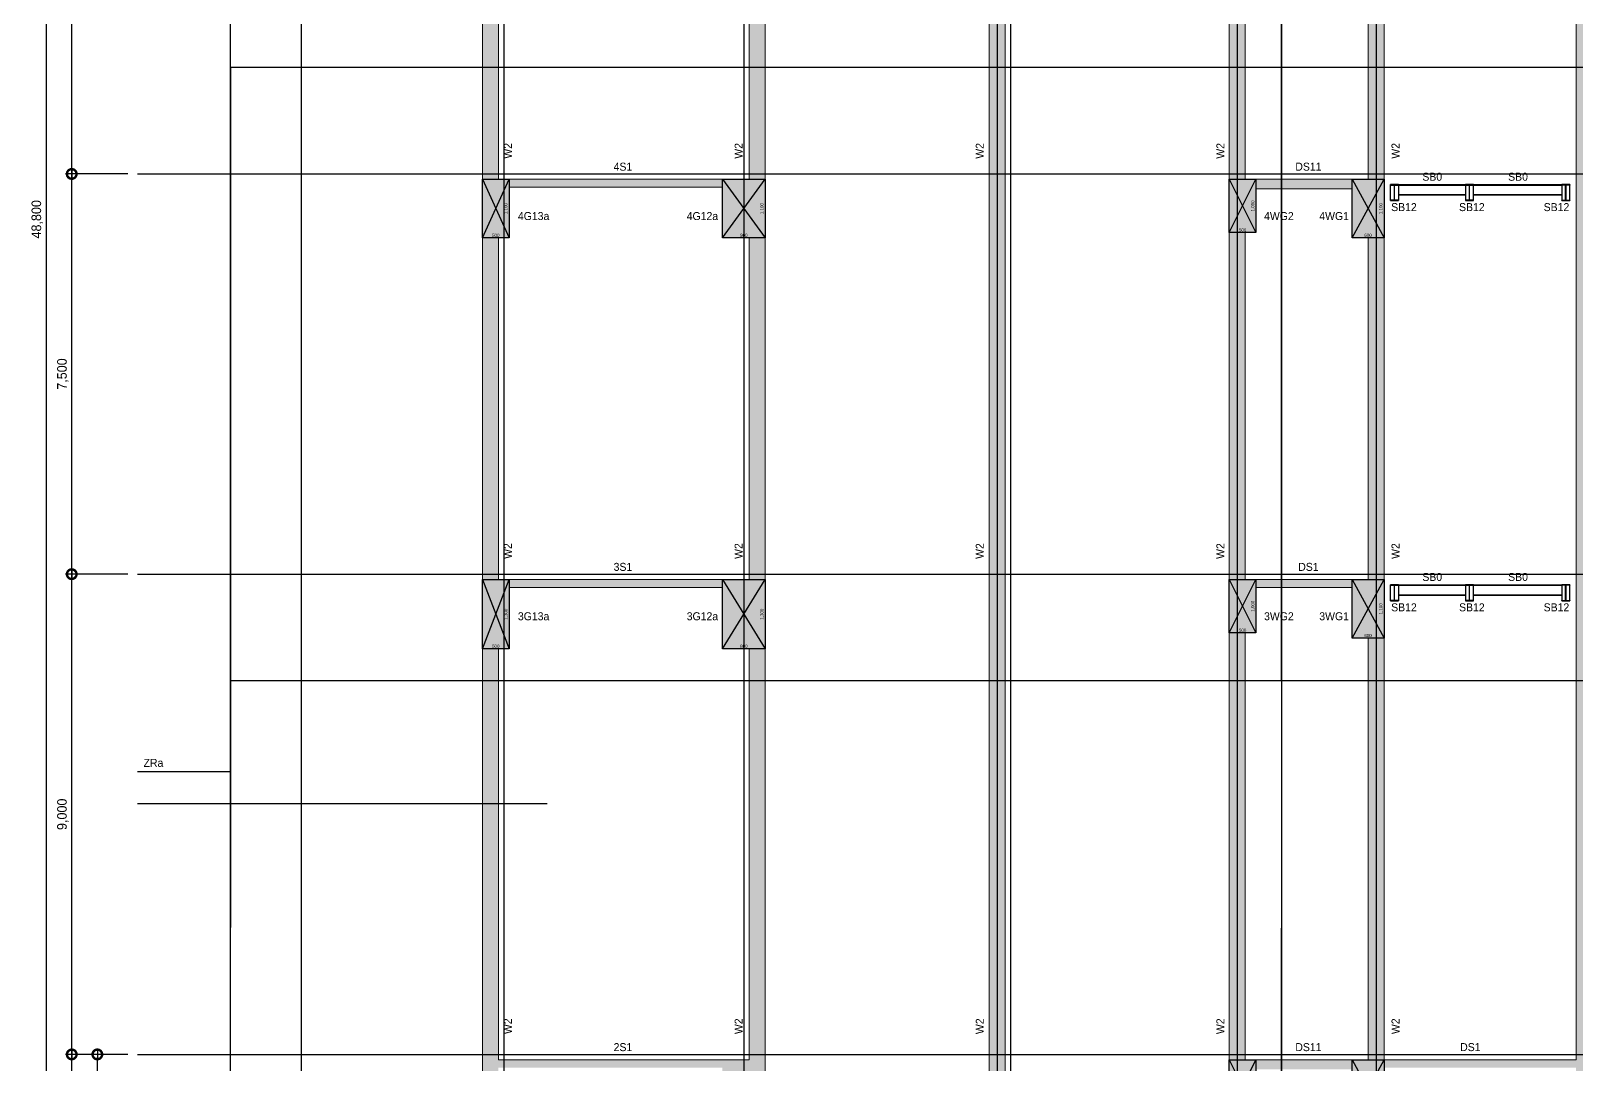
# Model space of a CAD drawing. Header units: millimetres. Extents: x -59434 to 186515, y -46562 to 55873.
# Drawn here: x -5063 to 23900, y 8569 to 27931 of the extents above; entities that cross this region are included whole.
import ezdxf
from ezdxf.enums import TextEntityAlignment as Align

# ---------------------------------------------------------------- set-up
doc = ezdxf.new("R2010")
doc.units = ezdxf.units.MM
doc.header["$LTSCALE"] = 60
doc.layers.get('Defpoints').update_dxf_attribs({"color": 151})
for name, color, linetype in [('A-CEN', 1, 'Continuous'), ('A-CEN-AXIS', 1, 'Continuous'), ('A-DIM', 7, 'Continuous'), ('A-ETC-5', 5, 'Continuous'), ('S-STEEL', 3, 'Continuous'), ('구조SOLID', 253, 'Continuous')]:
    doc.layers.add(name, color=color, linetype=linetype)
doc.layers.add('A-CON', color=2, linetype='Continuous', lineweight=9)
for name, color, linetype, plot in [('AS-HIDLINE', 205, 'Continuous', False), ('NOPLOT-DIM', 191, 'Continuous', False), ('NOPLOT-부호', 4, 'Continuous', False)]:
    doc.layers.add(name, color=color, linetype=linetype, plot=plot)
doc.styles.add('Gdim', font='')
doc.styles.get('Gdim').set_extended_font_data('Dotum')
doc.dimstyles.new('G-Xdim', dxfattribs={"dimscale": 30, "dimtxt": 2, "dimasz": 1, "dimexe": 1.2, "dimexo": 1.2, "dimgap": 0, "dimtad": 1, "dimdec": 1, "dimdsep": 46, "dimlunit": 6, "dimtxsty": 'Gdim', "dimcen": 1, "dimse1": 1, "dimse2": 1, "dimsd1": 1, "dimsd2": 1, "dimclrd": 1, "dimclre": 1, "dimclrt": 256, "dimadec": 0, "dimazin": 0, "dimtfac": 1, "dimtdec": 1, "dimtix": 1, "dimtmove": 2, "dimatfit": 1, "dimfxl": 2, "dimtolj": 1, "dimlwd": -1, "dimlwe": -1, "dimarcsym": 0})
doc.dimstyles.new('Gdim60', dxfattribs={"dimscale": 60, "dimtxt": 3, "dimasz": 1, "dimexe": 2, "dimexo": 3, "dimgap": 1, "dimtad": 1, "dimdec": 0, "dimdsep": 46, "dimlunit": 6, "dimtxsty": 'Gdim', "dimblk": 'G3-DOT', "dimcen": 2.5, "dimdle": 2, "dimclrd": 1, "dimclre": 1, "dimclrt": 256, "dimazin": 2, "dimtfac": 1, "dimtdec": 0, "dimtix": 1, "dimtmove": 2, "dimatfit": 3, "dimldrblk": 'DOTSMALL', "dimfxl": 2, "dimtolj": 1, "dimtzin": 0, "dimarcsym": 0})

# ---------------------------------------------------------------- blocks, each defined once
blk = doc.blocks.new('G3-DOT')
at = {"layer": 'A-DIM', "color": 1, "linetype": 'ByBlock'}
blk.add_line((1.5, 0), (-1.5, 0), dxfattribs=at)
at = {"layer": 'A-DIM', "color": 1, "linetype": 'ByBlock', "const_width": 3}
blk.add_lwpolyline([(0.375, 0, 1), (-0.375, 0, 1)], format="xyb", close=True, dxfattribs=at)
blk = doc.blocks.new('*D70')
at = {"layer": 'Defpoints', "color": 0, "transparency": 16777216}
for p in [(-3066, 48800), (-3066, 0), (-4778, 0)]:
    blk.add_point(p, dxfattribs=at)
at = {"layer": 'NOPLOT-DIM', "color": 1, "lineweight": -2, "transparency": 16777216}
for p, q in [((-3246, 48800), (-4898, 48800)), ((-4778, 48740), (-4778, 60)), ((-3246, 0), (-4898, 0))]:
    blk.add_line(p, q, dxfattribs=at)
at = {"layer": 'NOPLOT-DIM', "color": 1, "lineweight": -2, "transparency": 16777216, "xscale": 60, "yscale": 60, "zscale": 60}
for p, rotation in [((-4778, 48800), 90), ((-4778, 0), 270)]:
    blk.add_blockref('G3-DOT', p, dxfattribs=dict(at, rotation=rotation))
at = {"layer": 'NOPLOT-DIM', "transparency": 16777216, "insert": (-4945, 24400), "char_height": 180, "attachment_point": 5, "rotation": 90, "style": 'Gdim'}
blk.add_mtext('\\A1;48,800', dxfattribs=at)
blk = doc.blocks.new('_DotSmall')
at = {"color": 0, "linetype": 'ByBlock', "const_width": 0.5}
blk.add_lwpolyline([(-0.0625, 0, 1), (0.0625, 0, 1)], format="xyb", close=True, dxfattribs=at)
blk = doc.blocks.new('*D71')
at = {"layer": 'Defpoints', "color": 0, "transparency": 16777216}
for p in [(-4298, 8750), (-3066, 8750), (-3066, 0)]:
    blk.add_point(p, dxfattribs=at)
at = {"layer": 'NOPLOT-DIM', "color": 1, "lineweight": -2, "transparency": 16777216}
for p, q in [((-3246, 8750), (-4418, 8750)), ((-4298, 60), (-4298, 8690)), ((-3246, 0), (-4418, 0))]:
    blk.add_line(p, q, dxfattribs=at)
at = {"layer": 'NOPLOT-DIM', "color": 1, "lineweight": -2, "transparency": 16777216, "xscale": 60, "yscale": 60, "zscale": 60}
for p, rotation in [((-4298, 8750), 90), ((-4298, 0), 270)]:
    blk.add_blockref('G3-DOT', p, dxfattribs=dict(at, rotation=rotation))
at = {"layer": 'NOPLOT-DIM', "transparency": 16777216, "insert": (-4465, 4375), "char_height": 180, "attachment_point": 5, "rotation": 90, "style": 'Gdim'}
blk.add_mtext('\\A1;8,750', dxfattribs=at)
blk = doc.blocks.new('*D72')
at = {"layer": 'Defpoints', "color": 0, "transparency": 16777216}
for p in [(-4298, 17750), (-3066, 17750), (-3066, 8750)]:
    blk.add_point(p, dxfattribs=at)
at = {"layer": 'NOPLOT-DIM', "color": 1, "lineweight": -2, "transparency": 16777216}
for p, q in [((-3246, 17750), (-4418, 17750)), ((-4298, 8810), (-4298, 17690)), ((-3246, 8750), (-4418, 8750))]:
    blk.add_line(p, q, dxfattribs=at)
at = {"layer": 'NOPLOT-DIM', "color": 1, "lineweight": -2, "transparency": 16777216, "xscale": 60, "yscale": 60, "zscale": 60}
for p, rotation in [((-4298, 17750), 90), ((-4298, 8750), 270)]:
    blk.add_blockref('G3-DOT', p, dxfattribs=dict(at, rotation=rotation))
at = {"layer": 'NOPLOT-DIM', "transparency": 16777216, "insert": (-4465, 13250), "char_height": 180, "attachment_point": 5, "rotation": 90, "style": 'Gdim'}
blk.add_mtext('\\A1;9,000', dxfattribs=at)
blk = doc.blocks.new('*D73')
at = {"layer": 'Defpoints', "color": 0, "transparency": 16777216}
for p in [(-4298, 25250), (-3066, 25250), (-3066, 17750)]:
    blk.add_point(p, dxfattribs=at)
at = {"layer": 'NOPLOT-DIM', "color": 1, "lineweight": -2, "transparency": 16777216}
for p, q in [((-3246, 25250), (-4418, 25250)), ((-4298, 17810), (-4298, 25190)), ((-3246, 17750), (-4418, 17750))]:
    blk.add_line(p, q, dxfattribs=at)
at = {"layer": 'NOPLOT-DIM', "color": 1, "lineweight": -2, "transparency": 16777216, "xscale": 60, "yscale": 60, "zscale": 60}
for p, rotation in [((-4298, 25250), 90), ((-4298, 17750), 270)]:
    blk.add_blockref('G3-DOT', p, dxfattribs=dict(at, rotation=rotation))
at = {"layer": 'NOPLOT-DIM', "transparency": 16777216, "insert": (-4465, 21500), "char_height": 180, "attachment_point": 5, "rotation": 90, "style": 'Gdim'}
blk.add_mtext('\\A1;7,500', dxfattribs=at)
blk = doc.blocks.new('*D10')
at = {"layer": 'Defpoints', "color": 0, "transparency": 16777216}
for p in [(-4298, 32250), (-3066, 32250), (-3066, 25250)]:
    blk.add_point(p, dxfattribs=at)
at = {"layer": 'NOPLOT-DIM', "color": 1, "lineweight": -2, "transparency": 16777216}
for p, q in [((-3246, 32250), (-4418, 32250)), ((-4298, 25310), (-4298, 32190)), ((-3246, 25250), (-4418, 25250))]:
    blk.add_line(p, q, dxfattribs=at)
at = {"layer": 'NOPLOT-DIM', "color": 1, "lineweight": -2, "transparency": 16777216, "xscale": 60, "yscale": 60, "zscale": 60}
for p, rotation in [((-4298, 32250), 90), ((-4298, 25250), 270)]:
    blk.add_blockref('G3-DOT', p, dxfattribs=dict(at, rotation=rotation))
at = {"layer": 'NOPLOT-DIM', "transparency": 16777216, "insert": (-4465, 28750), "char_height": 180, "attachment_point": 5, "rotation": 90, "style": 'Gdim'}
blk.add_mtext('\\A1;7,000', dxfattribs=at)
blk = doc.blocks.new('*D43')
at = {"layer": 'Defpoints', "color": 0, "transparency": 16777216}
for p in [(-3818, 8750, 0), (-3066, 8750, 0), (-3066, 6850, 0)]:
    blk.add_point(p, dxfattribs=at)
at = {"layer": 'NOPLOT-DIM', "color": 1, "lineweight": -2, "transparency": 16777216}
for p, q in [((-3246, 8750, 0), (-3938, 8750, 0)), ((-3818, 6910, 0), (-3818, 8690, 0)), ((-3246, 6850, 0), (-3938, 6850, 0))]:
    blk.add_line(p, q, dxfattribs=at)
at = {"layer": 'NOPLOT-DIM', "color": 1, "lineweight": -2, "transparency": 16777216, "xscale": 60, "yscale": 60, "zscale": 60}
for p, rotation in [((-3818, 8750, 0), 90), ((-3818, 6850, 0), 270)]:
    blk.add_blockref('G3-DOT', p, dxfattribs=dict(at, rotation=rotation))
at = {"layer": 'NOPLOT-DIM', "transparency": 16777216, "insert": (-3985, 7800, 0), "char_height": 180, "attachment_point": 5, "rotation": 90, "style": 'Gdim'}
blk.add_mtext('\\A1;1,900', dxfattribs=at)
blk = doc.blocks.new('*D106')
at = {"layer": 'Defpoints', "color": 0, "linetype": 'Continuous', "transparency": 16777216}
for p in [(-200, -1000), (300, -980), (300, -1000)]:
    blk.add_point(p, dxfattribs=at)
at = {"layer": 'AS-HIDLINE', "linetype": 'Continuous', "transparency": 16777216, "insert": (50, -950), "char_height": 60, "attachment_point": 5, "style": 'Gdim'}
blk.add_mtext('\\A1;500', dxfattribs=at)
blk = doc.blocks.new('*D107')
at = {"layer": 'Defpoints', "color": 0, "linetype": 'Continuous', "transparency": 16777216}
for p in [(300, 0), (280, 0), (300, -1000)]:
    blk.add_point(p, dxfattribs=at)
at = {"layer": 'AS-HIDLINE', "linetype": 'Continuous', "transparency": 16777216, "insert": (244, -500), "char_height": 60, "attachment_point": 5, "rotation": 90, "style": 'Gdim'}
blk.add_mtext('\\A1;1,000', dxfattribs=at)
blk = doc.blocks.new('*D108')
at = {"layer": 'Defpoints', "color": 0, "linetype": 'Continuous', "transparency": 16777216}
for p in [(-300, -1100), (300, -1080), (300, -1100)]:
    blk.add_point(p, dxfattribs=at)
at = {"layer": 'AS-HIDLINE', "linetype": 'Continuous', "transparency": 16777216, "insert": (0, -1050), "char_height": 60, "attachment_point": 5, "style": 'Gdim'}
blk.add_mtext('\\A1;600', dxfattribs=at)
blk = doc.blocks.new('*D109')
at = {"layer": 'Defpoints', "color": 0, "linetype": 'Continuous', "transparency": 16777216}
for p in [(300, 0), (280, 0), (300, -1100)]:
    blk.add_point(p, dxfattribs=at)
at = {"layer": 'AS-HIDLINE', "linetype": 'Continuous', "transparency": 16777216, "insert": (244, -550), "char_height": 60, "attachment_point": 5, "rotation": 90, "style": 'Gdim'}
blk.add_mtext('\\A1;1,100', dxfattribs=at)
blk = doc.blocks.new('*D134')
at = {"layer": 'Defpoints', "color": 0, "linetype": 'Continuous', "transparency": 16777216}
for p in [(-200, -1300), (300, -1280), (300, -1300)]:
    blk.add_point(p, dxfattribs=at)
at = {"layer": 'AS-HIDLINE', "linetype": 'Continuous', "transparency": 16777216, "insert": (50, -1250), "char_height": 60, "attachment_point": 5, "style": 'Gdim'}
blk.add_mtext('\\A1;500', dxfattribs=at)
blk = doc.blocks.new('*D135')
at = {"layer": 'Defpoints', "color": 0, "linetype": 'Continuous', "transparency": 16777216}
for p in [(300, 0), (280, 0), (300, -1300)]:
    blk.add_point(p, dxfattribs=at)
at = {"layer": 'AS-HIDLINE', "linetype": 'Continuous', "transparency": 16777216, "insert": (244, -650), "char_height": 60, "attachment_point": 5, "rotation": 90, "style": 'Gdim'}
blk.add_mtext('\\A1;1,300', dxfattribs=at)
blk = doc.blocks.new('*D114')
at = {"layer": 'Defpoints', "color": 0, "linetype": 'Continuous', "transparency": 16777216}
for p in [(-500, -1300), (300, -1280), (300, -1300)]:
    blk.add_point(p, dxfattribs=at)
at = {"layer": 'AS-HIDLINE', "linetype": 'Continuous', "transparency": 16777216, "insert": (-100, -1250), "char_height": 60, "attachment_point": 5, "style": 'Gdim'}
blk.add_mtext('\\A1;800', dxfattribs=at)
blk = doc.blocks.new('*D115')
at = {"layer": 'Defpoints', "color": 0, "linetype": 'Continuous', "transparency": 16777216}
for p in [(300, 0), (280, 0), (300, -1300)]:
    blk.add_point(p, dxfattribs=at)
at = {"layer": 'AS-HIDLINE', "linetype": 'Continuous', "transparency": 16777216, "insert": (244, -650), "char_height": 60, "attachment_point": 5, "rotation": 90, "style": 'Gdim'}
blk.add_mtext('\\A1;1,300', dxfattribs=at)
blk = doc.blocks.new('*D94')
at = {"layer": 'Defpoints', "color": 0, "linetype": 'Continuous', "transparency": 16777216}
for p in [(-200, -1100), (300, -1080), (300, -1100)]:
    blk.add_point(p, dxfattribs=at)
at = {"layer": 'AS-HIDLINE', "linetype": 'Continuous', "transparency": 16777216, "insert": (50, -1050), "char_height": 60, "attachment_point": 5, "style": 'Gdim'}
blk.add_mtext('\\A1;500', dxfattribs=at)
blk = doc.blocks.new('*D95')
at = {"layer": 'Defpoints', "color": 0, "linetype": 'Continuous', "transparency": 16777216}
for p in [(300, 0), (280, 0), (300, -1100)]:
    blk.add_point(p, dxfattribs=at)
at = {"layer": 'AS-HIDLINE', "linetype": 'Continuous', "transparency": 16777216, "insert": (244, -550), "char_height": 60, "attachment_point": 5, "rotation": 90, "style": 'Gdim'}
blk.add_mtext('\\A1;1,100', dxfattribs=at)
blk = doc.blocks.new('*D112')
at = {"layer": 'Defpoints', "color": 0, "linetype": 'Continuous', "transparency": 16777216}
for p in [(-500, -1100), (300, -1080), (300, -1100)]:
    blk.add_point(p, dxfattribs=at)
at = {"layer": 'AS-HIDLINE', "linetype": 'Continuous', "transparency": 16777216, "insert": (-100, -1050), "char_height": 60, "attachment_point": 5, "style": 'Gdim'}
blk.add_mtext('\\A1;800', dxfattribs=at)
blk = doc.blocks.new('*D113')
at = {"layer": 'Defpoints', "color": 0, "linetype": 'Continuous', "transparency": 16777216}
for p in [(300, 0), (280, 0), (300, -1100)]:
    blk.add_point(p, dxfattribs=at)
at = {"layer": 'AS-HIDLINE', "linetype": 'Continuous', "transparency": 16777216, "insert": (244, -550), "char_height": 60, "attachment_point": 5, "rotation": 90, "style": 'Gdim'}
blk.add_mtext('\\A1;1,100', dxfattribs=at)
blk = doc.blocks.new('*U49')
blk.add_lwpolyline([(-16.25, 9, 0.41421356), (-3.25, 22), (-3.25, 278, 0.41421356), (-16.25, 291), (-75, 291), (-75, 300), (75, 300), (75, 291), (16.25, 291, 0.41421356), (3.25, 278), (3.25, 22, 0.41421356), (16.25, 9), (75, 9), (75, 0), (-75, 0), (-75, 9)], format="xyb", close=True)
blk = doc.blocks.new('*U47')
blk.add_lwpolyline([(-16.25, 9, 0.41421356), (-3.25, 22), (-3.25, 278, 0.41421356), (-16.25, 291), (-75, 291), (-75, 300), (75, 300), (75, 291), (16.25, 291, 0.41421356), (3.25, 278), (3.25, 22, 0.41421356), (16.25, 9), (75, 9), (75, 0), (-75, 0), (-75, 9)], format="xyb", close=True)
blk = doc.blocks.new('*U51')
blk.add_lwpolyline([(-16.25, 9, 0.41421356), (-3.25, 22), (-3.25, 278, 0.41421356), (-16.25, 291), (-75, 291), (-75, 300), (75, 300), (75, 291), (16.25, 291, 0.41421356), (3.25, 278), (3.25, 22, 0.41421356), (16.25, 9), (75, 9), (75, 0), (-75, 0), (-75, 9)], format="xyb", close=True)
blk = doc.blocks.new('*U58')
at = {"layer": 'AS-HIDLINE', "linetype": 'Continuous'}
for p, q in [((-200, -1000), (300, 0)), ((-200, 0), (300, -1000))]:
    blk.add_line(p, q, dxfattribs=at)
blk.add_lwpolyline([(-200, -1000), (-200, 0), (300, 0), (300, -1000)], close=True, dxfattribs=at)
dim = blk.add_linear_dim(base=(280.13, 0), p1=(300, -1000), p2=(300, 0), angle=90, dimstyle='G-Xdim', override={"dimtxsty": 'Gdim'}, dxfattribs=at)
dim.commit()
dim.dimension.update_dxf_attribs({"geometry": '*D107', "text_midpoint": (244.31, -500)})
dim = blk.add_linear_dim(base=(300, -980.06), p1=(-200, -1000), p2=(300, -1000), dimstyle='G-Xdim', override={"dimtxsty": 'Gdim'}, dxfattribs=at)
dim.commit()
dim.dimension.update_dxf_attribs({"geometry": '*D106', "text_midpoint": (50, -950.02)})
blk = doc.blocks.new('*U59')
at = {"layer": 'AS-HIDLINE', "linetype": 'Continuous'}
for p, q in [((-300, -1100), (300, 0)), ((-300, 0), (300, -1100))]:
    blk.add_line(p, q, dxfattribs=at)
blk.add_lwpolyline([(-300, -1100), (-300, 0), (300, 0), (300, -1100)], close=True, dxfattribs=at)
dim = blk.add_linear_dim(base=(280.13, 0), p1=(300, -1100), p2=(300, 0), angle=90, dimstyle='G-Xdim', override={"dimtxsty": 'Gdim'}, dxfattribs=at)
dim.commit()
dim.dimension.update_dxf_attribs({"geometry": '*D109', "text_midpoint": (244.31, -550)})
dim = blk.add_linear_dim(base=(300, -1080.06), p1=(-300, -1100), p2=(300, -1100), dimstyle='G-Xdim', override={"dimtxsty": 'Gdim'}, dxfattribs=at)
dim.commit()
dim.dimension.update_dxf_attribs({"geometry": '*D108', "text_midpoint": (0, -1050.02)})
blk = doc.blocks.new('*U85')
at = {"layer": 'AS-HIDLINE', "linetype": 'Continuous'}
for p, q in [((-200, -1300), (300, 0)), ((-200, 0), (300, -1300))]:
    blk.add_line(p, q, dxfattribs=at)
blk.add_lwpolyline([(-200, -1300), (-200, 0), (300, 0), (300, -1300)], close=True, dxfattribs=at)
dim = blk.add_linear_dim(base=(280.13, 0), p1=(300, -1300), p2=(300, 0), angle=90, dimstyle='G-Xdim', override={"dimtxsty": 'Gdim'}, dxfattribs=at)
dim.commit()
dim.dimension.update_dxf_attribs({"geometry": '*D135', "text_midpoint": (244.31, -650)})
dim = blk.add_linear_dim(base=(300, -1280.06), p1=(-200, -1300), p2=(300, -1300), dimstyle='G-Xdim', override={"dimtxsty": 'Gdim'}, dxfattribs=at)
dim.commit()
dim.dimension.update_dxf_attribs({"geometry": '*D134', "text_midpoint": (50, -1250.02)})
blk = doc.blocks.new('*U62')
at = {"layer": 'AS-HIDLINE', "linetype": 'Continuous'}
for p, q in [((-500, -1300), (300, 0)), ((-500, 0), (300, -1300))]:
    blk.add_line(p, q, dxfattribs=at)
blk.add_lwpolyline([(-500, -1300), (-500, 0), (300, 0), (300, -1300)], close=True, dxfattribs=at)
dim = blk.add_linear_dim(base=(280.13, 0), p1=(300, -1300), p2=(300, 0), angle=90, dimstyle='G-Xdim', override={"dimtxsty": 'Gdim'}, dxfattribs=at)
dim.commit()
dim.dimension.update_dxf_attribs({"geometry": '*D115', "text_midpoint": (244.31, -650)})
dim = blk.add_linear_dim(base=(300, -1280.06), p1=(-500, -1300), p2=(300, -1300), dimstyle='G-Xdim', override={"dimtxsty": 'Gdim'}, dxfattribs=at)
dim.commit()
dim.dimension.update_dxf_attribs({"geometry": '*D114', "text_midpoint": (-100, -1250.02)})
blk = doc.blocks.new('*U52')
at = {"layer": 'AS-HIDLINE', "linetype": 'Continuous'}
for p, q in [((-200, -1100), (300, 0)), ((-200, 0), (300, -1100))]:
    blk.add_line(p, q, dxfattribs=at)
blk.add_lwpolyline([(-200, -1100), (-200, 0), (300, 0), (300, -1100)], close=True, dxfattribs=at)
dim = blk.add_linear_dim(base=(280.13, 0), p1=(300, -1100), p2=(300, 0), angle=90, dimstyle='G-Xdim', override={"dimtxsty": 'Gdim'}, dxfattribs=at)
dim.commit()
dim.dimension.update_dxf_attribs({"geometry": '*D95', "text_midpoint": (244.31, -550)})
dim = blk.add_linear_dim(base=(300, -1080.06), p1=(-200, -1100), p2=(300, -1100), dimstyle='G-Xdim', override={"dimtxsty": 'Gdim'}, dxfattribs=at)
dim.commit()
dim.dimension.update_dxf_attribs({"geometry": '*D94', "text_midpoint": (50, -1050.02)})
blk = doc.blocks.new('*U61')
at = {"layer": 'AS-HIDLINE', "linetype": 'Continuous'}
for p, q in [((-500, -1100), (300, 0)), ((-500, 0), (300, -1100))]:
    blk.add_line(p, q, dxfattribs=at)
blk.add_lwpolyline([(-500, -1100), (-500, 0), (300, 0), (300, -1100)], close=True, dxfattribs=at)
dim = blk.add_linear_dim(base=(280.13, 0), p1=(300, -1100), p2=(300, 0), angle=90, dimstyle='G-Xdim', override={"dimtxsty": 'Gdim'}, dxfattribs=at)
dim.commit()
dim.dimension.update_dxf_attribs({"geometry": '*D113', "text_midpoint": (244.31, -550)})
dim = blk.add_linear_dim(base=(300, -1080.06), p1=(-500, -1100), p2=(300, -1100), dimstyle='G-Xdim', override={"dimtxsty": 'Gdim'}, dxfattribs=at)
dim.commit()
dim.dimension.update_dxf_attribs({"geometry": '*D112', "text_midpoint": (-100, -1050.02)})

msp = doc.modelspace()

# ---------------------------------------------------------------- hatches: boundary and pattern name
at = {"layer": '구조SOLID'}
h = msp.add_hatch(color=256, dxfattribs=at)
h.dxf.hatch_style = 1
h.paths.add_polyline_path([(20300, 47950), (20000, 47950), (20000, 45950), (19900, 45950), (19700, 45920), (19700, 45815), (19745, 45815), (20000, 45800), (20000, 45200), (17700, 45200), (17700, 46100), (17955, 46100), (17955, 46115), (18000, 46220), (17800, 46250), (17700, 46250), (17700, 50200), (17500, 50200), (17300, 50170), (17300, 50065), (17345, 50065), (17500, 50050), (17500, 49650), (13100, 49650), (13100, 50050), (13255, 50050), (13255, 50065), (13300, 50170), (13100, 50200), (12900, 50200), (12900, 46250), (12800, 46250), (12600, 46220), (12600, 46115), (12645, 46115), (12900, 46100), (12900, 45200), (3600, 45200), (3600, 46100), (3755, 46100), (3755, 46115), (3770, 46115), (3770, 46100), (3800, 46100), (3800, 46220), (3600, 46250), (3600, 47000), (3400, 47000), (3400, -2250), (2300, -2250), (2300, -3750), (19100, -3750), (19100, -1650), (25900, -1650), (25900, -550), (32350, -550), (32350, -1650), (35600, -1650), (35600, -1850), (35600, -3350), (46300, -3350), (46300, -1850), (45200, -1850), (45200, 47000), (45000, 47000), (45000, 46250), (44800, 46220), (44800, 46100), (44830, 46100), (44830, 46115), (44845, 46115), (44845, 46100), (45000, 46100), (45000, 45200), (40200, 45200), (40200, 46100), (40455, 46100), (40455, 46115), (40500, 46220), (40300, 46250), (40200, 46250), (40200, 49050), (40000, 49050), (39800, 49020), (39800, 48915), (39845, 48915), (40000, 48900), (40000, 48500), (33900, 48500), (33900, 48900), (34055, 48900), (34055, 48915), (34100, 49020), (33900, 49050), (33700, 49050), (33700, 46250), (33600, 46250), (33400, 46220), (33400, 46115), (33445, 46115), (33700, 46100), (33700, 45200), (24200, 45200), (24200, 45800), (24455, 45800), (24455, 45815), (24500, 45920), (24300, 45950), (24200, 45950), (24200, 47950), (23900, 47950), (23900, 8650), (20300, 8650)])
h.paths.add_polyline_path([(7900, 31050), (8400, 31050), (8400, 25150), (3700, 25150), (3700, 31050), (3900, 31050), (3900, 32000), (7900, 32000)], flags=16)
h.paths.add_polyline_path([(8700, 39950), (12700, 39950), (12700, 39050), (12900, 39050), (12900, -2250), (8700, -2250)], flags=16)
h.paths.add_polyline_path([(3700, 32150), (3700, 39050), (3900, 39050), (3900, 40000), (7900, 40000), (7900, 38850), (8400, 38850), (8400, 32150)], flags=16)
h.paths.add_polyline_path([(13200, 45700), (13400, 45700), (13400, 46200), (17200, 46200), (17200, 45700), (17400, 45700), (17400, -2250), (13200, -2250)], flags=16)
h.paths.add_polyline_path([(7900, 25000), (7900, 24050), (8400, 24050), (8400, 17650), (3700, 17650), (3700, 24050), (3900, 24050), (3900, 25000)], flags=16)
h.paths.add_polyline_path([(3700, 40150), (3700, 44500), (3900, 44500), (3900, 45020), (8200, 45020), (8200, 44500), (8400, 44500), (8400, 40150)], flags=16)
h.paths.add_polyline_path([(8700, 40150), (8700, 45020), (12700, 45020), (12700, 44500), (12900, 44500), (12900, 40150)], flags=16)
h.paths.add_polyline_path([(17700, 31150), (17900, 31150), (17900, 31970), (19700, 31970), (19700, 31050), (20000, 31050), (20000, 25150), (17700, 25150)], flags=16)
h.paths.add_polyline_path([(17700, 32150), (17700, 39050), (17900, 39050), (17900, 40000), (19700, 40000), (19700, 39050), (20000, 39050), (20000, 32150)], flags=16)
h.paths.add_polyline_path([(17900, 24970), (19700, 24970), (19700, 24050), (20000, 24050), (20000, 17650), (17700, 17650), (17700, 24150), (17900, 24150)], flags=16)
h.paths.add_polyline_path([(17700, 40150), (17700, 45050), (19800, 45050), (19800, 44500), (20000, 44500), (20000, 40150)], flags=16)
h.paths.add_polyline_path([(7900, 17500), (7900, 16350), (8400, 16350), (8400, 8650), (3700, 8650), (3700, 16350), (3900, 16350), (3900, 17500)], flags=16)
h.paths.add_polyline_path([(13200, 46400), (13200, 48950), (13400, 48950), (13400, 49470), (17200, 49470), (17200, 48950), (17400, 48950), (17400, 46400)], flags=16)
h.paths.add_polyline_path([(24200, 32150), (24200, 38850), (24900, 38850), (24900, 40000), (33500, 40000), (33500, 39150), (33700, 39150), (33700, 32150)], flags=16)
h.paths.add_polyline_path([(24200, 30850), (24900, 30850), (24900, 32000), (27500, 32000), (27500, 31250), (27800, 31250), (27800, 32000), (30500, 32000), (30500, 31250), (30800, 31250), (30800, 32000), (33500, 32000), (33500, 31150), (33700, 31150), (33700, 25150), (24200, 25150)], flags=16)
h.paths.add_polyline_path([(17900, 17500), (19700, 17500), (19700, 16550), (20000, 16550), (20000, 8650), (17700, 8650), (17700, 16650), (17900, 16650)], flags=16)
h.paths.add_polyline_path([(24200, 23850), (24900, 23850), (24900, 25000), (27500, 25000), (27500, 24250), (27800, 24250), (27800, 25000), (30500, 25000), (30500, 24250), (30800, 24250), (30800, 25000), (33500, 25000), (33500, 24150), (33700, 24150), (33700, 17650), (24200, 17650)], flags=16)
h.paths.add_polyline_path([(24200, 40150), (24200, 44500), (24400, 44500), (24400, 45050), (33500, 45050), (33500, 44500), (33700, 44500), (33700, 40150)], flags=16)
h.paths.add_polyline_path([(24900, 17500), (27500, 17500), (27500, 16750), (27800, 16750), (27800, 17500), (30500, 17500), (30500, 16750), (30800, 16750), (30800, 17500), (33500, 17500), (33500, 16550), (33700, 16550), (33700, 8650), (24200, 8650), (24200, 16350), (24900, 16350)], flags=16)
h.paths.add_polyline_path([(7900, 8500), (7900, 5550), (8400, 5550), (8400, -150), (8100, -150), (8100, -1050), (8400, -1050), (8400, -2250), (3700, -2250), (3700, -1050), (4000, -1050), (4000, -150), (3700, -150), (3700, 5550), (3900, 5550), (3900, 6650), (3700, 6650), (3700, 8500)], flags=16)
h.paths.add_polyline_path([(17900, 8470), (19700, 8470), (19700, 7550), (20000, 7550), (20000, -150), (17700, -150), (17700, 7650), (17900, 7650)], flags=16)
h.paths.add_polyline_path([(34000, 34050), (36800, 34050), (36800, 30450), (34000, 30450)], flags=16)
h.paths.add_polyline_path([(34000, 30300), (36800, 30300), (36800, 26950), (34000, 26950)], flags=16)
h.paths.add_polyline_path([(34000, 34200), (34000, 38050), (36800, 38050), (36800, 34200)], flags=16)
h.paths.add_polyline_path([(20300, 8500), (23900, 8500), (23900, -150), (20300, -150)], flags=16)
h.paths.add_polyline_path([(34000, 26800), (36800, 26800), (36800, 23325), (34000, 23325)], flags=16)
h.paths.add_polyline_path([(34000, 38200), (34000, 41900), (36800, 41900), (36800, 38200)], flags=16)
h.paths.add_polyline_path([(34000, 23175), (36800, 23175), (36800, 19575), (34000, 19575)], flags=16)
h.paths.add_polyline_path([(34000, 42050), (34000, 45500), (36800, 45500), (36800, 42050)], flags=16)
h.paths.add_polyline_path([(24900, 8500), (27500, 8500), (27500, 7750), (27800, 7750), (27800, 8500), (30500, 8500), (30500, 7750), (30800, 7750), (30800, 8500), (33500, 8500), (33500, 7550), (33700, 7550), (33700, -150), (24200, -150), (24200, 7350), (24900, 7350)], flags=16)
h.paths.add_polyline_path([(34000, 19425), (36800, 19425), (36800, 16200), (34000, 16200)], flags=16)
h.paths.add_polyline_path([(37100, 45400), (39900, 45400), (39900, -1850), (40200, -1850), (40200, -1050), (40500, -1050), (40500, -150), (40200, -150), (40200, 7650), (40700, 7650), (40700, 8500), (44700, 8500), (44700, 7650), (44900, 7650), (44900, -150), (44600, -150), (44600, -1050), (44900, -1050), (44900, -1850), (37100, -1850)], flags=16)
h.paths.add_polyline_path([(34000, 45650), (34000, 48350), (36800, 48350), (36800, 45650)], flags=16)
h.paths.add_polyline_path([(34000, 16050), (36800, 16050), (36800, 13200), (34000, 13200)], flags=16)
h.paths.add_polyline_path([(34000, 13050), (36800, 13050), (36800, 10200), (34000, 10200)], flags=16)
h.paths.add_polyline_path([(40200, 31100), (40700, 31100), (40700, 32050), (44700, 32050), (44700, 31100), (44900, 31100), (44900, 25150), (40200, 25150)], flags=16)
h.paths.add_polyline_path([(40200, 32200), (40200, 38900), (40700, 38900), (40700, 40050), (44700, 40050), (44700, 39100), (44900, 39100), (44900, 32200)], flags=16)
h.paths.add_polyline_path([(37100, 45600), (37100, 48350), (39700, 48350), (39900, 48350), (39900, 45600)], flags=16)
h.paths.add_polyline_path([(40200, 24050), (40700, 24050), (40700, 25000), (44700, 25000), (44700, 24050), (44900, 24050), (44900, 17650), (40200, 17650)], flags=16)
h.paths.add_polyline_path([(40200, 40200), (40200, 44500), (40400, 44500), (40400, 45020), (44700, 45020), (44700, 44500), (44900, 44500), (44900, 40200)], flags=16)
h.paths.add_polyline_path([(34000, 10050), (36800, 10050), (36800, 6512.5), (34000, 6512.5)], flags=16)
h.paths.add_polyline_path([(40700, 17500), (44700, 17500), (44700, 16350), (44900, 16350), (44900, 8650), (40200, 8650), (40200, 16350), (40700, 16350)], flags=16)
h.paths.add_polyline_path([(34000, 6362.5), (36800, 6362.5), (36800, 2137.5), (34000, 2137.5)], flags=16)
h.paths.add_polyline_path([(34000, 1987.5), (36800, 1987.5), (36800, -150), (34000, -150)], flags=16)

# ---------------------------------------------------------------- linework, layer by layer
at = {"layer": 'A-CEN'}
for p, q in [((13050, 52396.8), (13050, -11694.5)), ((13300, 52396.8), (13300, -11694.5)), ((17550, 52396.8), (17550, -11694.5)), ((20150, 52396.8), (20150, -11694.5))]:
    msp.add_line(p, q, dxfattribs=at)
at = {"layer": 'A-CEN-AXIS'}
for p, q in [((0, 52396.8), (0, -11694.5)), ((3800, 52396.8), (3800, -11694.5)), ((8300, 52396.8), (8300, -11694.5)), ((-3065.7, 25250), (186515.5, 25250)), ((-3065.7, 17750), (186515.5, 17750)), ((-3065.7, 13450), (4610.9, 13450)), ((-3065.7, 8750), (186515.5, 8750))]:
    msp.add_line(p, q, dxfattribs=at)
at = {"layer": 'A-CON'}
for p, q in [((20300, 47950), (20300, 8650)), ((23900, 47950), (23900, 8650)), ((3400, 47000), (3400, -2250)), ((13200, 45700), (13200, -2250)), ((17400, 45700), (17400, -2250)), ((8700, 39950), (8700, -2250)), ((12900, 39050), (12900, -2250)), ((3700, 31050), (3700, 25150)), ((8400, 31050), (8400, 25150)), ((17700, 31150), (17700, 25150)), ((20000, 31050), (20000, 25150)), ((3700, 25150), (8400, 25150)), ((3900, 25000), (7900, 25000)), ((3900, 24050), (3900, 25000)), ((7900, 25000), (7900, 24050)), ((17700, 25150), (20000, 25150)), ((17900, 24970), (19700, 24970)), ((17900, 24150), (17900, 24970)), ((19700, 24970), (19700, 24050)), ((3700, 24050), (3900, 24050)), ((3700, 24050), (3700, 17650)), ((7900, 24050), (8400, 24050)), ((8400, 24050), (8400, 17650)), ((17700, 24150), (17900, 24150)), ((17700, 24150), (17700, 17650)), ((19700, 24050), (20000, 24050)), ((20000, 24050), (20000, 17650)), ((3700, 17650), (8400, 17650)), ((3900, 17500), (7900, 17500)), ((3900, 16350), (3900, 17500)), ((7900, 17500), (7900, 16350)), ((17700, 17650), (20000, 17650)), ((17900, 17500), (19700, 17500)), ((17900, 16650), (17900, 17500)), ((19700, 17500), (19700, 16550)), ((17700, 16650), (17900, 16650)), ((17700, 16650), (17700, 8650)), ((19700, 16550), (20000, 16550)), ((20000, 16550), (20000, 8650)), ((3700, 16350), (3900, 16350)), ((3700, 16350), (3700, 8650)), ((7900, 16350), (8400, 16350)), ((8400, 16350), (8400, 8650)), ((3700, 8650), (8400, 8650)), ((17700, 8650), (20000, 8650)), ((20300, 8650), (23900, 8650))]:
    msp.add_line(p, q, dxfattribs=at)
at = {"layer": 'A-ETC-5'}
for p, q in [((20570, 25050, 0), (21825, 25050, 0)), ((20570, 25041, 0), (21825, 25041, 0)), ((21975, 25050, 0), (23630, 25050, 0)), ((21975, 25041, 0), (23630, 25041, 0)), ((20570, 24865, 0), (21825, 24865, 0)), ((20570, 24856, 0), (21825, 24856, 0)), ((21975, 24865, 0), (23630, 24865, 0)), ((21975, 24856, 0), (23630, 24856, 0)), ((20570, 17550, 0), (21825, 17550, 0)), ((20570, 17541, 0), (21825, 17541, 0)), ((21975, 17550, 0), (23630, 17550, 0)), ((21975, 17541, 0), (23630, 17541, 0)), ((20570, 17365, 0), (21825, 17365, 0)), ((20570, 17356, 0), (21825, 17356, 0)), ((21975, 17365, 0), (23630, 17365, 0)), ((21975, 17356, 0), (23630, 17356, 0))]:
    msp.add_line(p, q, dxfattribs=at)
at = {"layer": 'A-ETC-5', "elevation": 0}
for points in [[(20420, 25050), (20570, 25050), (20570, 24750), (20420, 24750)], [(21825, 24750), (21975, 24750), (21975, 25050), (21825, 25050)], [(23630, 24750), (23780, 24750), (23780, 25050), (23630, 25050)], [(20420, 17550), (20570, 17550), (20570, 17250), (20420, 17250)], [(21825, 17250), (21975, 17250), (21975, 17550), (21825, 17550)], [(23630, 17250), (23780, 17250), (23780, 17550), (23630, 17550)]]:
    msp.add_lwpolyline(points, close=True, dxfattribs=at)
at = {"layer": 'NOPLOT-DIM'}
for p, q in [((18380, 55754.8), (18380, -13476.2)), ((-3065.7, 14050), (-1317.7, 14050))]:
    msp.add_line(p, q, dxfattribs=at)
at = {"layer": 'NOPLOT-DIM', "elevation": 0}
for points in [[(26499.3, 52396.8), (26499.3, 15750), (-1320.7, 15750), (-1320.7, 52396.8)], [(46200, -11694.5), (-1320, -11694.5), (-1320, 52396.8), (46200, 52396.8)], [(46199.3, 52396.8), (46199.3, 15750), (18379.3, 15750), (18379.3, 52396.8)]]:
    msp.add_lwpolyline(points, close=True, dxfattribs=at)
at = {"layer": 'NOPLOT-DIM'}
for points in [[(26504.4, 27250), (26499.3, -5000), (-1320.7, -5000), (-1315.6, 27250)], [(46204.4, 27250), (46199.3, -5000), (18379.3, -5000), (18384.4, 27250)]]:
    msp.add_lwpolyline(points, close=True, dxfattribs=at)

# ---------------------------------------------------------------- block references
at = {"layer": 'AS-HIDLINE', "linetype": 'Continuous'}
for name, p in [('*U52', (3600, 25150)), ('*U61', (8400, 25150)), ('*U58', (17600, 25150)), ('*U59', (20000, 25150)), ('*U85', (3600, 17650)), ('*U62', (8400, 17650)), ('*U58', (17600, 17650)), ('*U59', (20000, 17650)), ('*U58', (17600, 8650)), ('*U59', (20000, 8650))]:
    msp.add_blockref(name, p, dxfattribs=at)
at = {"layer": 'S-STEEL', "xscale": -1, "rotation": 180}
for name, p in [('*U49', (20495, 25050)), ('*U47', (21900, 25050)), ('*U49', (20495, 17550, 0)), ('*U47', (21900, 17550, 0))]:
    msp.add_blockref(name, p, dxfattribs=at)
at = {"layer": 'S-STEEL', "rotation": 180}
for p in [(23705, 25050), (23705, 17550, 0)]:
    msp.add_blockref('*U51', p, dxfattribs=at)

# ---------------------------------------------------------------- texts
at = {"layer": 'NOPLOT-DIM', "style": 'Gdim'}
msp.add_text('ZRa', height=150, dxfattribs=at).set_placement((-2951.8, 14138.9, 0))
at = {"layer": 'NOPLOT-부호', "style": 'Gdim'}
for p in [(3875.2, 25683.1, 0), (8201.2, 25683.1, 0), (12721.2, 25683.1, 0), (17231.8, 25683.1, 0), (20514, 25683.1, 0), (3875.2, 18183.1), (8201.2, 18183.1), (12721.2, 18183.1), (17231.8, 18183.1), (20514, 18183.1), (3875.2, 9277.8), (8201.2, 9277.8), (12721.2, 9277.8), (17231.8, 9277.8), (20514, 9277.8)]:
    msp.add_text('W2', height=150, rotation=90, dxfattribs=at).set_placement(p, align=Align.MIDDLE)
for s, p in [('4S1', (6033.9, 25386.8)), ('DS11', (18882.6, 25386.8)), ('SB0', (21203.8, 25197.9)), ('SB0', (22811.8, 25197.9)), ('SB12', (20673.4, 24628.8)), ('SB12', (21946.4, 24628.8)), ('SB12', (23532, 24628.8)), ('4G13a', (4359.5, 24461.1)), ('4G12a', (7523.7, 24461.1, 0)), ('4WG2', (18329.1, 24461.1, 0)), ('4WG1', (19363.9, 24461.1, 0)), ('3S1', (6033.9, 17886.8)), ('DS1', (18882.6, 17886.8)), ('SB0', (21203.8, 17697.9)), ('SB0', (22811.8, 17697.9)), ('SB12', (20673.4, 17128.8)), ('SB12', (21946.4, 17128.8)), ('SB12', (23532, 17128.8)), ('3G13a', (4359.5, 16961.1, 0)), ('3G12a', (7523.7, 16961.1, 0)), ('3WG2', (18329.1, 16961.1, 0)), ('3WG1', (19363.9, 16961.1, 0)), ('2S1', (6033.9, 8886.8)), ('DS11', (18882.6, 8886.8)), ('DS1', (21917.7, 8886.8))]:
    msp.add_text(s, height=150, dxfattribs=at).set_placement(p, align=Align.MIDDLE)

# ---------------------------------------------------------------- dimensions: what is measured, and where the dimension line sits
at = {"layer": 'NOPLOT-DIM'}
for base, p1, p2, picture, middle in [((-4777.8, 0), (-3065.7, 48800), (-3065.7, 0), '*D70', (-4945.2, 24400)), ((-4297.8, 32250), (-3065.7, 25250), (-3065.7, 32250), '*D10', (-4465.2, 28750)), ((-4297.8, 25250), (-3065.7, 17750), (-3065.7, 25250), '*D73', (-4465.2, 21500)), ((-4297.8, 17750), (-3065.7, 8750), (-3065.7, 17750), '*D72', (-4465.2, 13250)), ((-4297.8, 8750), (-3065.7, 0), (-3065.7, 8750), '*D71', (-4465.2, 4375)), ((-3817.8, 8750, 0), (-3065.7, 6850, 0), (-3065.7, 8750, 0), '*D43', (-3985.2, 7800, 0))]:
    dim = msp.add_linear_dim(base=base, p1=p1, p2=p2, angle=90, dimstyle='Gdim60', dxfattribs=at)
    dim.commit()
    dim.dimension.update_dxf_attribs({"geometry": picture, "text_midpoint": middle})

doc.saveas('drawing.dxf')
